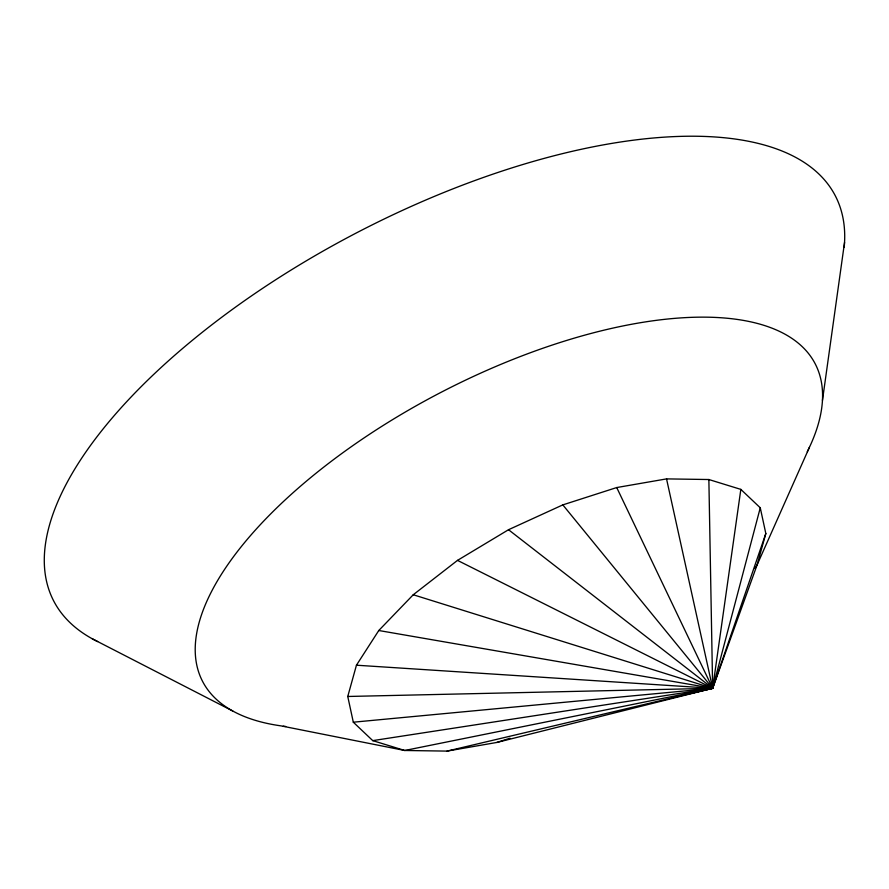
<?xml version="1.0" encoding="UTF-8"?>
<svg xmlns="http://www.w3.org/2000/svg" width="889" height="889" viewBox="0 0 889 889"><rect width="100%" height="100%" fill="white"/><g stroke="black" fill="none" stroke-linecap="round" stroke-linejoin="round"><path stroke-width="1.33" d="M822.458 400.394L844.55 242.43M809.423 447.311L757.139 564.793L712.656 688.308L404.717 750.483L372.747 740.626L353.311 722.201L347.755 696.476L356.445 665.205L378.781 630.512L413.252 594.752L457.502 560.381L508.519 529.722L562.826 504.885L616.722 487.55L666.539 478.893L708.866 479.527L740.837 489.383L712.656 688.308L496.862 742.448L447.045 751.105L404.717 750.483L280.78 725.835A345.021 146.896 -27.4 0 1 258.699 526.41A345.021 146.896 -27.4 0 1 653.915 320.662A345.021 146.896 -27.4 0 1 807.268 451.734M714.667 680.229L712.656 688.308L447.045 751.105M740.837 489.383L760.262 507.797L712.656 688.308L687.019 694.131M760.262 507.797L765.829 533.522L757.139 564.793L754.905 568.26M765.829 533.522L712.656 688.308L372.747 740.626M496.862 742.448L510.008 738.226M708.522 688.764L712.656 688.308L708.866 479.527M353.311 722.201L712.656 688.308L666.539 478.893M347.755 696.476L712.656 688.308L616.722 487.55M356.445 665.205L712.656 688.308L562.826 504.885M378.781 630.512L712.656 688.308L508.519 529.722M413.252 594.752L712.656 688.308L457.502 560.381M92.267 638.78L232.829 711.044M97.657 641.58A440.199 187.423 -27.4 0 1 351.233 235.641A440.199 187.423 -27.4 0 1 844.172 247.331M285.702 726.469A345.021 146.896 -27.4 0 1 283.224 726.157"/></g></svg>
